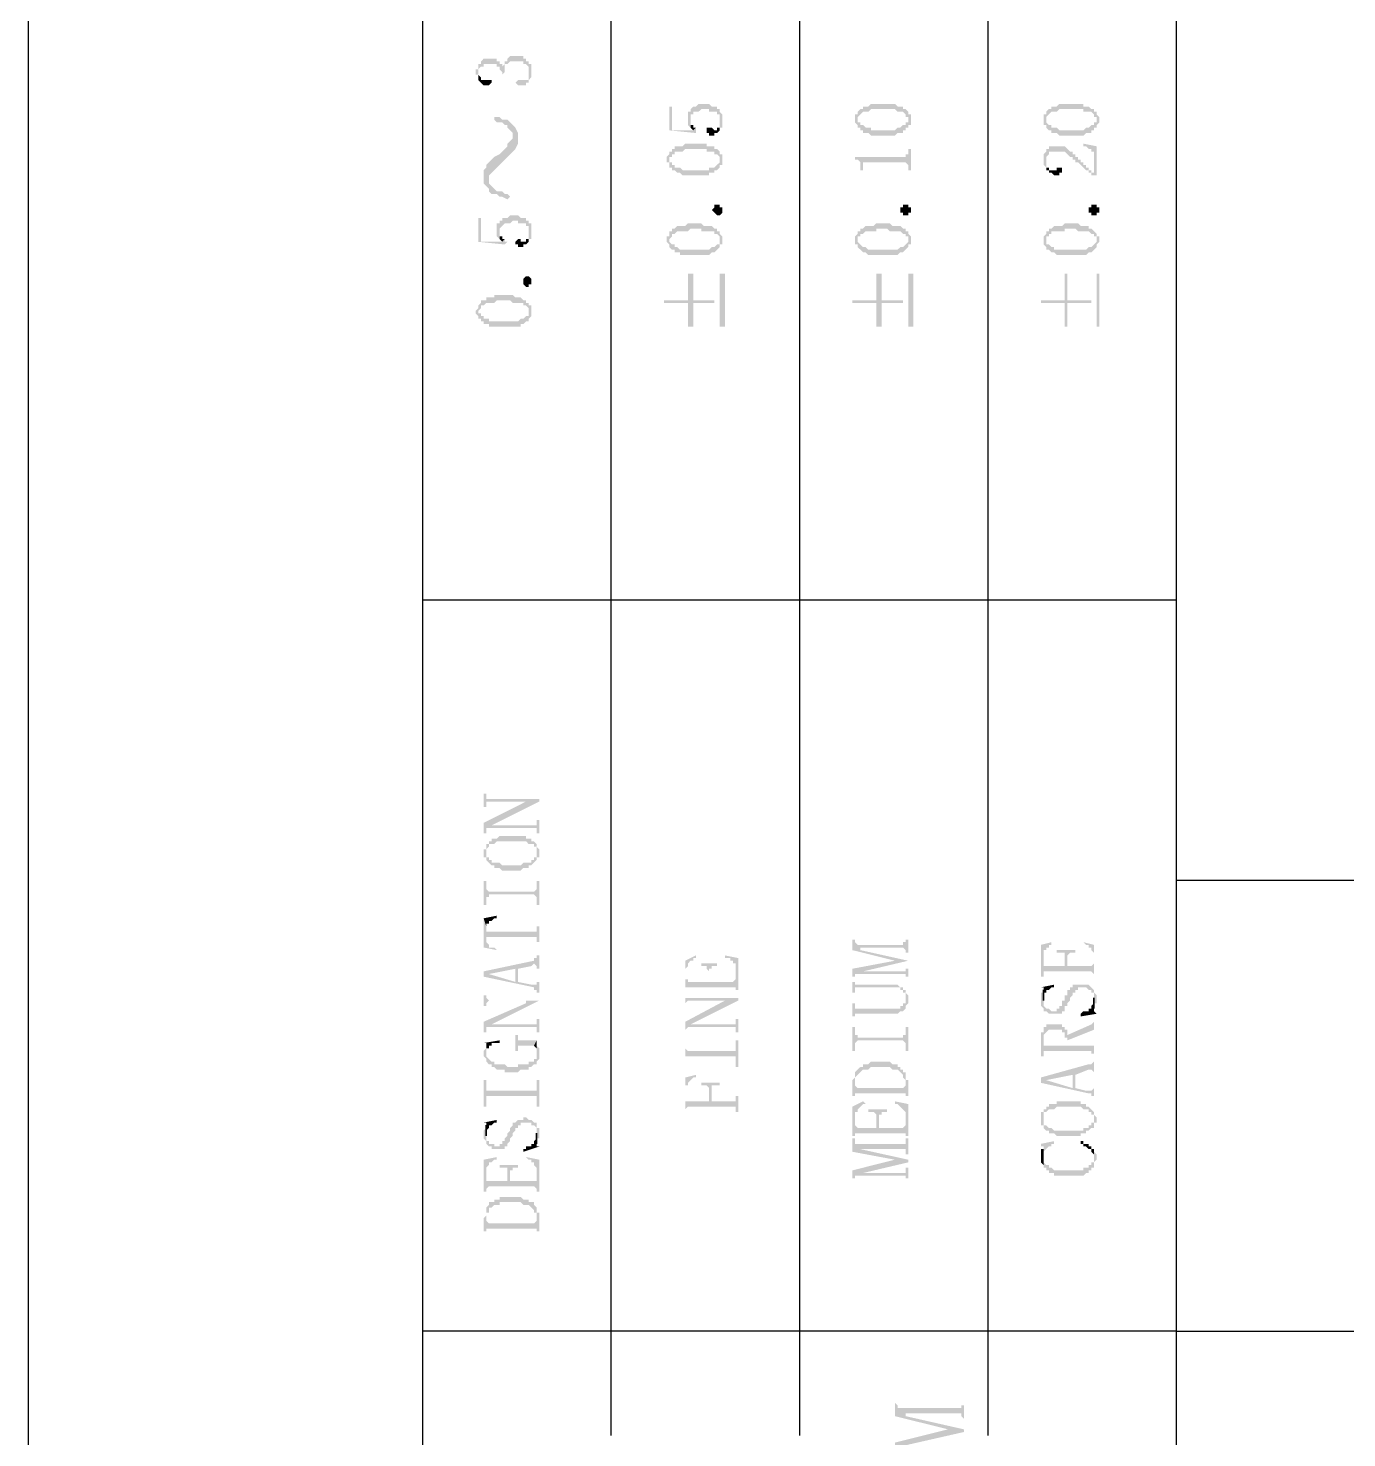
# Model space of a CAD drawing. Header units: inches. Extents: x 3613 to 8393, y -2205 to -794.
# Drawn here: x 5755.97 to 5778.4, y -1839.43 to -1815.45 of the extents above; entities that cross this region are included whole.
import ezdxf

# ---------------------------------------------------------------- set-up
doc = ezdxf.new("R2010")
doc.units = ezdxf.units.IN
doc.header["$MEASUREMENT"] = 0

msp = doc.modelspace()

# ---------------------------------------------------------------- hatches: boundary and pattern name
at = {"transparency": 33554559}
for points in [[(5763.582, -1816.195), (5763.582, -1816.24), (5763.627, -1816.24), (5763.627, -1816.285), (5763.627, -1816.195), (5763.627, -1816.15), (5763.673, -1816.105), (5763.718, -1816.105), (5763.718, -1816.06), (5763.943, -1816.06), (5763.943, -1816.105), (5763.989, -1816.105), (5763.989, -1816.15), (5763.989, -1816.15), (5764.034, -1816.195), (5764.034, -1816.24), (5764.034, -1816.24), (5764.079, -1816.195), (5764.079, -1816.15), (5764.079, -1816.105), (5764.079, -1816.06), (5764.124, -1816.06), (5764.169, -1816.015), (5764.395, -1816.015), (5764.395, -1816.06), (5764.44, -1816.06), (5764.485, -1816.105), (5764.485, -1816.195), (5764.485, -1816.015), (5764.44, -1816.015), (5764.44, -1815.969), (5764.395, -1815.969), (5764.395, -1815.924), (5764.169, -1815.924), (5764.124, -1815.969), (5764.124, -1816.015), (5764.079, -1816.015), (5764.079, -1816.06), (5764.079, -1816.06), (5764.034, -1816.105), (5764.034, -1816.06), (5763.989, -1816.06), (5763.989, -1816.015), (5763.943, -1816.015), (5763.943, -1815.969), (5763.718, -1815.969), (5763.673, -1816.015), (5763.673, -1816.06), (5763.627, -1816.06), (5763.627, -1816.105), (5763.627, -1816.15), (5763.582, -1816.15)], [(5763.627, -1816.285), (5763.627, -1816.331), (5763.627, -1816.331), (5763.673, -1816.376), (5763.673, -1816.376), (5763.718, -1816.421), (5763.808, -1816.421), (5763.853, -1816.376), (5763.853, -1816.331), (5763.673, -1816.331), (5763.673, -1816.285), (5763.673, -1816.285), (5763.627, -1816.24), (5763.627, -1816.195)], [(5764.259, -1816.376), (5764.259, -1816.376), (5764.304, -1816.421), (5764.44, -1816.421), (5764.44, -1816.376), (5764.485, -1816.376), (5764.485, -1816.331), (5764.53, -1816.285), (5764.53, -1816.24), (5764.53, -1816.195), (5764.53, -1816.105), (5764.53, -1816.06), (5764.485, -1816.06), (5764.485, -1816.24), (5764.485, -1816.285), (5764.485, -1816.331), (5764.304, -1816.331)], [(5767.193, -1816.962), (5767.193, -1817.053), (5767.193, -1817.098), (5767.193, -1817.098), (5767.238, -1817.143), (5767.238, -1817.008), (5767.238, -1816.917), (5767.283, -1816.917), (5767.283, -1816.872), (5767.373, -1816.872), (5767.419, -1816.827), (5767.554, -1816.827), (5767.554, -1816.872), (5767.689, -1816.872), (5767.689, -1816.917), (5767.735, -1816.917), (5767.735, -1816.962), (5767.735, -1817.008), (5767.735, -1817.143), (5767.78, -1817.143), (5767.78, -1817.098), (5767.78, -1817.008), (5767.78, -1816.962), (5767.78, -1816.917), (5767.735, -1816.872), (5767.735, -1816.827), (5767.689, -1816.827), (5767.689, -1816.782), (5767.599, -1816.782), (5767.554, -1816.737), (5767.373, -1816.737), (5767.328, -1816.782), (5767.283, -1816.782), (5767.238, -1816.827), (5767.238, -1816.872), (5767.193, -1816.872), (5767.193, -1816.917)], [(5770.036, -1817.008), (5770.036, -1817.053), (5770.036, -1817.053), (5770.081, -1817.098), (5770.081, -1817.143), (5770.081, -1817.008), (5770.081, -1816.962), (5770.081, -1816.962), (5770.127, -1816.917), (5770.127, -1816.917), (5770.172, -1816.872), (5770.262, -1816.872), (5770.307, -1816.827), (5770.713, -1816.827), (5770.758, -1816.872), (5770.849, -1816.872), (5770.894, -1816.917), (5770.894, -1816.962), (5770.939, -1816.962), (5770.939, -1817.008), (5770.939, -1816.872), (5770.939, -1816.872), (5770.894, -1816.827), (5770.849, -1816.827), (5770.849, -1816.782), (5770.758, -1816.782), (5770.713, -1816.737), (5770.307, -1816.737), (5770.262, -1816.782), (5770.172, -1816.782), (5770.172, -1816.827), (5770.127, -1816.827), (5770.081, -1816.872), (5770.081, -1816.917), (5770.036, -1816.917), (5770.036, -1816.962), (5770.036, -1816.962)], [(5773.241, -1817.008), (5773.241, -1817.053), (5773.241, -1817.098), (5773.286, -1817.098), (5773.286, -1817.143), (5773.286, -1817.008), (5773.286, -1816.962), (5773.286, -1816.962), (5773.331, -1816.917), (5773.331, -1816.917), (5773.376, -1816.872), (5773.466, -1816.872), (5773.511, -1816.827), (5773.918, -1816.827), (5773.918, -1816.872), (5774.053, -1816.872), (5774.098, -1816.917), (5774.098, -1816.962), (5774.143, -1816.962), (5774.143, -1817.008), (5774.143, -1816.872), (5774.098, -1816.872), (5774.098, -1816.827), (5774.053, -1816.827), (5774.008, -1816.782), (5773.918, -1816.782), (5773.918, -1816.737), (5773.511, -1816.737), (5773.466, -1816.782), (5773.376, -1816.782), (5773.376, -1816.827), (5773.331, -1816.827), (5773.286, -1816.872), (5773.286, -1816.917), (5773.241, -1816.917), (5773.241, -1816.962), (5773.241, -1816.962)], [(5763.898, -1817.008), (5763.898, -1817.008), (5763.943, -1817.053), (5764.034, -1817.053), (5764.079, -1817.098), (5764.124, -1817.098), (5764.124, -1817.143), (5764.169, -1817.188), (5764.214, -1817.233), (5764.214, -1817.549), (5764.214, -1817.549), (5764.259, -1817.504), (5764.304, -1817.414), (5764.304, -1817.233), (5764.259, -1817.143), (5764.214, -1817.098), (5764.214, -1817.098), (5764.169, -1817.053), (5764.124, -1817.008), (5764.034, -1817.008), (5763.989, -1816.962), (5763.898, -1816.962)], [(5766.877, -1816.782), (5766.877, -1817.188), (5767.328, -1817.233), (5767.328, -1817.188), (5767.328, -1817.143), (5767.283, -1817.188), (5766.922, -1817.188), (5766.922, -1816.782)], [(5770.081, -1817.143), (5770.127, -1817.143), (5770.127, -1817.188), (5770.172, -1817.188), (5770.172, -1817.233), (5770.262, -1817.233), (5770.307, -1817.278), (5770.713, -1817.278), (5770.758, -1817.233), (5770.849, -1817.233), (5770.849, -1817.188), (5770.894, -1817.188), (5770.894, -1817.143), (5770.939, -1817.143), (5770.939, -1817.098), (5770.984, -1817.098), (5770.984, -1817.053), (5770.984, -1817.008), (5770.984, -1816.962), (5770.984, -1816.917), (5770.939, -1816.917), (5770.939, -1816.872), (5770.939, -1817.008), (5770.939, -1817.053), (5770.894, -1817.053), (5770.894, -1817.098), (5770.849, -1817.098), (5770.804, -1817.143), (5770.758, -1817.143), (5770.713, -1817.188), (5770.307, -1817.188), (5770.307, -1817.143), (5770.217, -1817.143), (5770.172, -1817.098), (5770.127, -1817.098), (5770.127, -1817.053), (5770.081, -1817.053), (5770.081, -1817.008), (5770.081, -1817.008)], [(5773.286, -1817.143), (5773.286, -1817.143), (5773.331, -1817.188), (5773.376, -1817.188), (5773.376, -1817.233), (5773.466, -1817.233), (5773.511, -1817.278), (5773.918, -1817.278), (5773.963, -1817.233), (5774.053, -1817.233), (5774.053, -1817.188), (5774.098, -1817.188), (5774.098, -1817.143), (5774.143, -1817.143), (5774.143, -1817.098), (5774.143, -1817.098), (5774.188, -1817.053), (5774.188, -1817.008), (5774.188, -1816.962), (5774.188, -1816.962), (5774.143, -1816.917), (5774.143, -1816.872), (5774.143, -1817.008), (5774.143, -1817.053), (5774.098, -1817.053), (5774.098, -1817.098), (5774.053, -1817.098), (5774.008, -1817.143), (5773.963, -1817.143), (5773.918, -1817.188), (5773.511, -1817.188), (5773.466, -1817.143), (5773.376, -1817.143), (5773.376, -1817.098), (5773.331, -1817.098), (5773.286, -1817.053), (5773.286, -1817.008), (5773.286, -1817.008)], [(5767.238, -1817.143), (5767.238, -1817.143), (5767.283, -1817.188), (5767.283, -1817.188), (5767.328, -1817.143), (5767.283, -1817.143), (5767.283, -1817.098), (5767.238, -1817.098), (5767.238, -1817.053), (5767.238, -1817.008)], [(5767.509, -1817.188), (5767.509, -1817.233), (5767.554, -1817.233), (5767.554, -1817.278), (5767.644, -1817.278), (5767.644, -1817.233), (5767.689, -1817.233), (5767.735, -1817.188), (5767.735, -1817.008), (5767.735, -1817.098), (5767.735, -1817.143), (5767.689, -1817.143), (5767.689, -1817.188), (5767.644, -1817.188), (5767.599, -1817.143), (5767.509, -1817.143)], [(5763.718, -1818), (5763.718, -1818.091), (5763.763, -1818.136), (5763.808, -1818.181), (5763.808, -1817.955), (5763.853, -1817.91), (5763.898, -1817.865), (5763.943, -1817.82), (5763.989, -1817.775), (5764.034, -1817.73), (5764.079, -1817.685), (5764.124, -1817.639), (5764.124, -1817.639), (5764.169, -1817.594), (5764.214, -1817.549), (5764.214, -1817.278), (5764.214, -1817.323), (5764.169, -1817.369), (5764.124, -1817.414), (5764.124, -1817.459), (5764.079, -1817.504), (5764.034, -1817.549), (5763.989, -1817.594), (5763.898, -1817.639), (5763.898, -1817.639), (5763.853, -1817.685), (5763.808, -1817.73), (5763.763, -1817.775), (5763.763, -1817.82), (5763.718, -1817.865), (5763.718, -1817.91)], [(5766.832, -1817.685), (5766.832, -1817.73), (5766.877, -1817.73), (5766.877, -1817.775), (5766.877, -1817.82), (5766.877, -1817.685), (5766.877, -1817.639), (5766.922, -1817.639), (5766.922, -1817.594), (5766.967, -1817.594), (5766.967, -1817.549), (5767.103, -1817.549), (5767.148, -1817.504), (5767.509, -1817.504), (5767.509, -1817.549), (5767.644, -1817.549), (5767.644, -1817.594), (5767.689, -1817.594), (5767.735, -1817.639), (5767.735, -1817.685), (5767.735, -1817.549), (5767.735, -1817.549), (5767.689, -1817.504), (5767.644, -1817.504), (5767.644, -1817.459), (5767.509, -1817.459), (5767.509, -1817.414), (5767.148, -1817.414), (5767.103, -1817.459), (5766.967, -1817.459), (5766.967, -1817.504), (5766.922, -1817.504), (5766.922, -1817.549), (5766.877, -1817.549), (5766.877, -1817.594), (5766.877, -1817.594), (5766.832, -1817.639)], [(5773.241, -1817.685), (5773.241, -1817.73), (5773.241, -1817.775), (5773.241, -1817.775), (5773.286, -1817.82), (5773.286, -1817.685), (5773.286, -1817.639), (5773.286, -1817.639), (5773.331, -1817.594), (5773.331, -1817.549), (5773.602, -1817.549), (5773.647, -1817.594), (5773.647, -1817.594), (5773.692, -1817.639), (5773.737, -1817.639), (5773.737, -1817.685), (5773.782, -1817.685), (5773.782, -1817.73), (5773.827, -1817.73), (5773.873, -1817.775), (5773.873, -1817.775), (5773.918, -1817.82), (5773.918, -1817.82), (5773.963, -1817.865), (5774.008, -1817.865), (5774.008, -1817.91), (5774.053, -1817.91), (5774.053, -1817.955), (5774.098, -1817.955), (5774.098, -1817.91), (5774.053, -1817.91), (5774.053, -1817.865), (5774.008, -1817.865), (5774.008, -1817.82), (5773.963, -1817.82), (5773.963, -1817.775), (5773.918, -1817.775), (5773.918, -1817.73), (5773.873, -1817.73), (5773.873, -1817.685), (5773.827, -1817.685), (5773.827, -1817.639), (5773.782, -1817.639), (5773.782, -1817.594), (5773.737, -1817.594), (5773.737, -1817.549), (5773.692, -1817.549), (5773.647, -1817.504), (5773.647, -1817.504), (5773.602, -1817.459), (5773.331, -1817.459), (5773.331, -1817.504), (5773.286, -1817.504), (5773.286, -1817.549), (5773.286, -1817.549), (5773.241, -1817.594), (5773.241, -1817.639), (5773.241, -1817.639)], [(5773.918, -1817.414), (5773.918, -1817.459), (5773.963, -1817.459), (5774.008, -1817.504), (5774.053, -1817.504), (5774.053, -1817.549), (5774.098, -1817.549), (5774.098, -1817.955), (5774.143, -1817.955), (5774.143, -1817.459)], [(5766.877, -1817.82), (5766.922, -1817.82), (5766.922, -1817.865), (5766.967, -1817.865), (5767.012, -1817.91), (5767.058, -1817.91), (5767.103, -1817.955), (5767.554, -1817.955), (5767.554, -1817.91), (5767.644, -1817.91), (5767.644, -1817.865), (5767.689, -1817.865), (5767.735, -1817.82), (5767.735, -1817.775), (5767.78, -1817.775), (5767.78, -1817.73), (5767.78, -1817.685), (5767.78, -1817.639), (5767.78, -1817.594), (5767.735, -1817.594), (5767.735, -1817.549), (5767.735, -1817.685), (5767.735, -1817.73), (5767.735, -1817.73), (5767.689, -1817.775), (5767.689, -1817.775), (5767.644, -1817.82), (5767.554, -1817.82), (5767.554, -1817.865), (5767.103, -1817.865), (5767.058, -1817.82), (5766.967, -1817.82), (5766.967, -1817.775), (5766.922, -1817.775), (5766.922, -1817.73), (5766.877, -1817.73), (5766.877, -1817.685)], [(5770.036, -1817.639), (5770.036, -1817.685), (5770.081, -1817.685), (5770.127, -1817.73), (5770.127, -1817.775), (5770.127, -1817.865), (5770.172, -1817.865), (5770.172, -1817.775), (5770.172, -1817.73), (5770.894, -1817.73), (5770.939, -1817.775), (5770.939, -1817.865), (5770.984, -1817.865), (5770.984, -1817.504), (5770.939, -1817.504), (5770.939, -1817.549), (5770.939, -1817.594), (5770.894, -1817.594), (5770.894, -1817.639), (5770.849, -1817.639)], [(5773.286, -1817.82), (5773.286, -1817.865), (5773.331, -1817.865), (5773.331, -1817.91), (5773.376, -1817.91), (5773.421, -1817.955), (5773.511, -1817.955), (5773.511, -1817.91), (5773.557, -1817.91), (5773.557, -1817.865), (5773.557, -1817.82), (5773.466, -1817.82), (5773.466, -1817.865), (5773.331, -1817.865), (5773.331, -1817.82), (5773.286, -1817.82), (5773.286, -1817.775), (5773.286, -1817.73), (5773.286, -1817.73)], [(5763.808, -1818.181), (5763.808, -1818.226), (5763.853, -1818.271), (5763.943, -1818.271), (5763.989, -1818.316), (5764.034, -1818.316), (5764.124, -1818.361), (5764.169, -1818.316), (5764.124, -1818.271), (5764.079, -1818.271), (5764.034, -1818.226), (5763.943, -1818.226), (5763.898, -1818.181), (5763.898, -1818.181), (5763.853, -1818.136), (5763.808, -1818.091), (5763.808, -1818.046)], [(5763.943, -1818.858), (5763.943, -1818.948), (5763.943, -1818.993), (5763.943, -1818.993), (5763.989, -1819.038), (5763.989, -1818.903), (5763.989, -1818.858), (5763.989, -1818.858), (5764.034, -1818.813), (5764.034, -1818.813), (5764.079, -1818.768), (5764.169, -1818.768), (5764.214, -1818.723), (5764.304, -1818.723), (5764.304, -1818.768), (5764.44, -1818.768), (5764.44, -1818.813), (5764.485, -1818.813), (5764.485, -1818.858), (5764.485, -1818.903), (5764.485, -1819.038), (5764.53, -1819.038), (5764.53, -1818.993), (5764.53, -1818.903), (5764.53, -1818.858), (5764.53, -1818.768), (5764.485, -1818.768), (5764.485, -1818.723), (5764.44, -1818.723), (5764.44, -1818.677), (5764.35, -1818.677), (5764.304, -1818.632), (5764.169, -1818.632), (5764.124, -1818.677), (5764.034, -1818.677), (5764.034, -1818.723), (5763.989, -1818.723), (5763.989, -1818.768), (5763.943, -1818.768), (5763.943, -1818.813)], [(5767.78, -1818.542), (5767.78, -1818.587), (5767.78, -1818.587), (5767.735, -1818.632), (5767.689, -1818.632), (5767.644, -1818.587), (5767.644, -1818.587), (5767.599, -1818.542), (5767.599, -1818.542), (5767.644, -1818.497), (5767.644, -1818.452), (5767.735, -1818.452), (5767.735, -1818.497), (5767.78, -1818.497), (5767.78, -1818.542)], [(5770.984, -1818.542), (5770.984, -1818.587), (5770.939, -1818.587), (5770.939, -1818.632), (5770.849, -1818.632), (5770.849, -1818.587), (5770.804, -1818.587), (5770.804, -1818.542), (5770.804, -1818.497), (5770.849, -1818.497), (5770.849, -1818.452), (5770.939, -1818.452), (5770.939, -1818.497), (5770.984, -1818.497), (5770.984, -1818.542)], [(5774.188, -1818.542), (5774.188, -1818.587), (5774.143, -1818.587), (5774.143, -1818.632), (5774.053, -1818.632), (5774.053, -1818.587), (5774.008, -1818.587), (5774.008, -1818.542), (5774.008, -1818.497), (5774.053, -1818.497), (5774.053, -1818.452), (5774.143, -1818.452), (5774.143, -1818.497), (5774.188, -1818.497), (5774.188, -1818.542)], [(5763.627, -1818.677), (5763.627, -1819.084), (5764.079, -1819.129), (5764.124, -1819.084), (5764.079, -1819.084), (5764.079, -1819.038), (5764.034, -1819.084), (5763.673, -1819.084), (5763.673, -1818.677)], [(5766.832, -1819.038), (5766.832, -1819.084), (5766.832, -1819.084), (5766.877, -1819.129), (5766.877, -1819.174), (5766.877, -1819.038), (5766.877, -1819.038), (5766.922, -1818.993), (5766.922, -1818.948), (5766.967, -1818.948), (5767.012, -1818.903), (5767.193, -1818.903), (5767.238, -1818.858), (5767.419, -1818.858), (5767.419, -1818.903), (5767.644, -1818.903), (5767.644, -1818.948), (5767.689, -1818.948), (5767.735, -1818.993), (5767.735, -1819.038), (5767.735, -1818.903), (5767.689, -1818.903), (5767.689, -1818.858), (5767.644, -1818.858), (5767.599, -1818.813), (5767.464, -1818.813), (5767.419, -1818.768), (5767.193, -1818.768), (5767.148, -1818.813), (5767.012, -1818.813), (5766.967, -1818.858), (5766.922, -1818.858), (5766.922, -1818.903), (5766.877, -1818.903), (5766.877, -1818.948), (5766.877, -1818.993), (5766.832, -1818.993)], [(5770.036, -1819.038), (5770.036, -1819.084), (5770.036, -1819.129), (5770.081, -1819.129), (5770.081, -1819.174), (5770.081, -1819.038), (5770.081, -1818.993), (5770.127, -1818.993), (5770.127, -1818.948), (5770.172, -1818.948), (5770.217, -1818.903), (5770.397, -1818.903), (5770.397, -1818.858), (5770.578, -1818.858), (5770.623, -1818.903), (5770.804, -1818.903), (5770.849, -1818.948), (5770.894, -1818.948), (5770.894, -1818.993), (5770.939, -1818.993), (5770.939, -1819.038), (5770.939, -1818.903), (5770.894, -1818.903), (5770.894, -1818.858), (5770.849, -1818.858), (5770.804, -1818.813), (5770.668, -1818.813), (5770.623, -1818.768), (5770.397, -1818.768), (5770.352, -1818.813), (5770.217, -1818.813), (5770.172, -1818.858), (5770.127, -1818.858), (5770.127, -1818.903), (5770.081, -1818.903), (5770.081, -1818.948), (5770.081, -1818.948), (5770.036, -1818.993)], [(5773.241, -1819.038), (5773.241, -1819.084), (5773.241, -1819.129), (5773.241, -1819.129), (5773.286, -1819.174), (5773.286, -1819.038), (5773.286, -1818.993), (5773.331, -1818.993), (5773.331, -1818.948), (5773.376, -1818.948), (5773.376, -1818.903), (5773.602, -1818.903), (5773.602, -1818.858), (5773.782, -1818.858), (5773.827, -1818.903), (5774.008, -1818.903), (5774.053, -1818.948), (5774.098, -1818.948), (5774.098, -1818.993), (5774.143, -1818.993), (5774.143, -1819.038), (5774.143, -1818.948), (5774.098, -1818.903), (5774.098, -1818.903), (5774.053, -1818.858), (5774.008, -1818.858), (5774.008, -1818.813), (5773.873, -1818.813), (5773.827, -1818.768), (5773.602, -1818.768), (5773.557, -1818.813), (5773.421, -1818.813), (5773.376, -1818.858), (5773.331, -1818.858), (5773.331, -1818.903), (5773.286, -1818.903), (5773.286, -1818.948), (5773.286, -1818.948), (5773.241, -1818.993)], [(5763.989, -1819.038), (5763.989, -1819.038), (5764.034, -1819.084), (5764.034, -1819.084), (5764.079, -1819.038), (5764.034, -1819.038), (5764.034, -1818.993), (5763.989, -1818.993), (5763.989, -1818.948), (5763.989, -1818.903)], [(5764.259, -1819.084), (5764.259, -1819.129), (5764.304, -1819.129), (5764.304, -1819.174), (5764.395, -1819.174), (5764.395, -1819.129), (5764.44, -1819.129), (5764.485, -1819.084), (5764.485, -1818.903), (5764.485, -1818.993), (5764.485, -1819.038), (5764.44, -1819.038), (5764.44, -1819.084), (5764.35, -1819.084), (5764.35, -1819.038), (5764.304, -1819.038)], [(5766.877, -1819.174), (5766.922, -1819.219), (5766.967, -1819.219), (5766.967, -1819.264), (5767.058, -1819.264), (5767.058, -1819.309), (5767.554, -1819.309), (5767.599, -1819.264), (5767.644, -1819.264), (5767.689, -1819.219), (5767.689, -1819.219), (5767.735, -1819.174), (5767.735, -1819.129), (5767.78, -1819.129), (5767.78, -1819.084), (5767.78, -1819.038), (5767.78, -1818.993), (5767.78, -1818.993), (5767.735, -1818.948), (5767.735, -1819.084), (5767.735, -1819.129), (5767.689, -1819.129), (5767.644, -1819.174), (5767.599, -1819.174), (5767.554, -1819.219), (5767.058, -1819.219), (5767.012, -1819.174), (5766.967, -1819.174), (5766.967, -1819.129), (5766.922, -1819.129), (5766.877, -1819.084), (5766.877, -1819.038)], [(5770.081, -1819.174), (5770.127, -1819.219), (5770.127, -1819.219), (5770.172, -1819.264), (5770.217, -1819.264), (5770.262, -1819.309), (5770.758, -1819.309), (5770.804, -1819.264), (5770.849, -1819.264), (5770.894, -1819.219), (5770.894, -1819.219), (5770.939, -1819.174), (5770.939, -1819.129), (5770.984, -1819.129), (5770.984, -1819.084), (5770.984, -1819.038), (5770.984, -1818.993), (5770.984, -1818.993), (5770.939, -1818.948), (5770.939, -1819.084), (5770.939, -1819.084), (5770.894, -1819.129), (5770.894, -1819.129), (5770.849, -1819.174), (5770.804, -1819.174), (5770.758, -1819.219), (5770.262, -1819.219), (5770.217, -1819.174), (5770.172, -1819.174), (5770.127, -1819.129), (5770.127, -1819.129), (5770.081, -1819.084), (5770.081, -1819.038)], [(5773.286, -1819.174), (5773.286, -1819.219), (5773.331, -1819.219), (5773.376, -1819.264), (5773.421, -1819.264), (5773.466, -1819.309), (5773.963, -1819.309), (5774.008, -1819.264), (5774.053, -1819.264), (5774.098, -1819.219), (5774.098, -1819.219), (5774.143, -1819.174), (5774.143, -1819.129), (5774.143, -1819.129), (5774.188, -1819.084), (5774.188, -1819.038), (5774.188, -1818.993), (5774.143, -1818.993), (5774.143, -1818.948), (5774.143, -1819.084), (5774.143, -1819.084), (5774.098, -1819.129), (5774.098, -1819.129), (5774.053, -1819.174), (5774.008, -1819.174), (5773.963, -1819.219), (5773.421, -1819.219), (5773.421, -1819.174), (5773.376, -1819.174), (5773.331, -1819.129), (5773.286, -1819.129), (5773.286, -1819.084), (5773.286, -1819.038)], [(5764.53, -1819.761), (5764.53, -1819.806), (5764.485, -1819.806), (5764.485, -1819.851), (5764.44, -1819.851), (5764.395, -1819.806), (5764.395, -1819.761), (5764.395, -1819.715), (5764.395, -1819.715), (5764.44, -1819.67), (5764.485, -1819.67), (5764.53, -1819.715), (5764.53, -1819.761)], [(5766.787, -1820.077), (5766.787, -1820.122), (5767.193, -1820.122), (5767.193, -1820.528), (5767.283, -1820.528), (5767.283, -1820.122), (5767.644, -1820.122), (5767.644, -1820.077), (5767.283, -1820.077), (5767.283, -1819.625), (5767.193, -1819.625), (5767.193, -1820.077)], [(5767.825, -1820.528), (5767.825, -1819.625), (5767.735, -1819.625), (5767.735, -1820.528)], [(5769.991, -1820.077), (5769.991, -1820.122), (5770.397, -1820.122), (5770.397, -1820.528), (5770.488, -1820.528), (5770.488, -1820.122), (5770.849, -1820.122), (5770.849, -1820.077), (5770.488, -1820.077), (5770.488, -1819.625), (5770.397, -1819.625), (5770.397, -1820.077)], [(5771.029, -1820.528), (5771.029, -1819.625), (5770.939, -1819.625), (5770.939, -1820.528)], [(5773.196, -1820.077), (5773.196, -1820.122), (5773.602, -1820.122), (5773.602, -1820.528), (5773.647, -1820.528), (5773.647, -1820.122), (5774.053, -1820.122), (5774.053, -1820.077), (5773.647, -1820.077), (5773.647, -1819.625), (5773.602, -1819.625), (5773.602, -1820.077)], [(5774.188, -1820.528), (5774.188, -1819.625), (5774.143, -1819.625), (5774.143, -1820.528)], [(5763.582, -1820.257), (5763.582, -1820.302), (5763.627, -1820.347), (5763.627, -1820.392), (5763.627, -1820.257), (5763.627, -1820.257), (5763.673, -1820.212), (5763.673, -1820.167), (5763.718, -1820.167), (5763.763, -1820.122), (5763.898, -1820.122), (5763.943, -1820.077), (5764.169, -1820.077), (5764.214, -1820.122), (5764.395, -1820.122), (5764.395, -1820.167), (5764.44, -1820.167), (5764.485, -1820.212), (5764.485, -1820.257), (5764.485, -1820.122), (5764.44, -1820.122), (5764.44, -1820.077), (5764.395, -1820.077), (5764.35, -1820.031), (5764.259, -1820.031), (5764.214, -1819.986), (5763.898, -1819.986), (5763.898, -1820.031), (5763.763, -1820.031), (5763.763, -1820.077), (5763.673, -1820.077), (5763.673, -1820.122), (5763.673, -1820.122), (5763.627, -1820.167), (5763.627, -1820.212), (5763.627, -1820.212)], [(5763.627, -1820.392), (5763.673, -1820.392), (5763.673, -1820.438), (5763.718, -1820.438), (5763.718, -1820.483), (5763.808, -1820.483), (5763.808, -1820.528), (5764.35, -1820.528), (5764.35, -1820.483), (5764.395, -1820.483), (5764.44, -1820.438), (5764.485, -1820.438), (5764.485, -1820.392), (5764.485, -1820.392), (5764.53, -1820.347), (5764.53, -1820.302), (5764.53, -1820.257), (5764.53, -1820.212), (5764.53, -1820.167), (5764.485, -1820.167), (5764.485, -1820.302), (5764.485, -1820.347), (5764.44, -1820.347), (5764.395, -1820.392), (5764.35, -1820.392), (5764.304, -1820.438), (5763.808, -1820.438), (5763.808, -1820.392), (5763.718, -1820.392), (5763.718, -1820.347), (5763.673, -1820.347), (5763.673, -1820.302), (5763.627, -1820.302), (5763.627, -1820.257)], [(5763.718, -1828.471), (5763.718, -1828.697), (5763.763, -1828.697), (5763.763, -1828.606), (5764.666, -1828.606), (5764.666, -1828.561), (5763.763, -1828.561), (5763.763, -1828.471)], [(5763.718, -1828.968), (5763.718, -1829.148), (5763.763, -1829.148), (5763.763, -1829.058), (5763.808, -1829.058), (5763.853, -1829.013), (5764.666, -1828.606), (5764.44, -1828.606)], [(5763.808, -1829.058), (5764.62, -1829.058), (5764.62, -1829.148), (5764.666, -1829.148), (5764.666, -1828.922), (5764.62, -1828.922), (5764.62, -1828.968), (5764.62, -1829.013), (5763.853, -1829.013)], [(5763.763, -1829.374), (5763.763, -1829.464), (5763.763, -1829.419), (5763.763, -1829.419), (5763.808, -1829.374), (5763.808, -1829.329), (5763.898, -1829.329), (5763.943, -1829.283), (5764.44, -1829.283), (5764.485, -1829.329), (5764.575, -1829.329), (5764.575, -1829.374), (5764.62, -1829.374), (5764.62, -1829.419), (5764.62, -1829.464), (5764.62, -1829.329), (5764.62, -1829.329), (5764.575, -1829.283), (5764.53, -1829.283), (5764.53, -1829.238), (5764.44, -1829.238), (5764.44, -1829.193), (5763.989, -1829.193), (5763.943, -1829.238), (5763.853, -1829.238), (5763.853, -1829.283), (5763.808, -1829.283), (5763.808, -1829.329), (5763.763, -1829.329)], [(5763.718, -1829.464), (5763.718, -1829.509), (5763.718, -1829.554), (5763.763, -1829.554), (5763.763, -1829.599), (5763.763, -1829.599), (5763.808, -1829.645), (5763.808, -1829.645), (5763.853, -1829.69), (5763.898, -1829.69), (5763.898, -1829.735), (5763.989, -1829.735), (5764.034, -1829.78), (5764.35, -1829.78), (5764.395, -1829.735), (5764.485, -1829.735), (5764.485, -1829.69), (5764.53, -1829.69), (5764.575, -1829.645), (5764.575, -1829.645), (5764.62, -1829.599), (5764.62, -1829.554), (5764.666, -1829.554), (5764.666, -1829.509), (5764.666, -1829.464), (5764.666, -1829.419), (5764.666, -1829.419), (5764.62, -1829.374), (5764.62, -1829.464), (5764.62, -1829.509), (5764.62, -1829.554), (5764.575, -1829.554), (5764.575, -1829.599), (5764.53, -1829.599), (5764.53, -1829.645), (5764.395, -1829.645), (5764.35, -1829.69), (5764.034, -1829.69), (5763.989, -1829.645), (5763.853, -1829.645), (5763.853, -1829.599), (5763.808, -1829.599), (5763.808, -1829.554), (5763.763, -1829.554), (5763.763, -1829.509), (5763.763, -1829.374), (5763.763, -1829.419), (5763.718, -1829.419)], [(5763.718, -1829.96), (5763.718, -1830.367), (5763.763, -1830.367), (5763.763, -1830.231), (5763.808, -1830.231), (5763.808, -1830.186), (5764.575, -1830.186), (5764.62, -1830.231), (5764.62, -1830.367), (5764.666, -1830.367), (5764.666, -1829.96), (5764.62, -1829.96), (5764.62, -1830.096), (5764.62, -1830.096), (5764.575, -1830.141), (5763.808, -1830.141), (5763.763, -1830.096), (5763.763, -1829.96)], [(5763.718, -1830.592), (5763.763, -1830.728), (5763.763, -1830.683), (5763.808, -1830.683), (5763.808, -1830.637), (5763.853, -1830.637), (5763.898, -1830.592), (5763.943, -1830.592), (5763.943, -1830.547)], [(5763.718, -1830.592), (5763.718, -1831.089), (5763.943, -1831.134), (5763.943, -1831.134), (5763.898, -1831.089), (5763.808, -1831.089), (5763.808, -1831.044), (5763.808, -1831.044), (5763.763, -1830.998), (5763.763, -1830.728)], [(5763.763, -1830.728), (5763.763, -1830.953), (5763.763, -1830.908), (5764.62, -1830.908), (5764.62, -1830.998), (5764.666, -1830.998), (5764.666, -1830.728), (5764.62, -1830.728), (5764.62, -1830.773), (5764.62, -1830.818), (5763.763, -1830.818), (5763.763, -1830.773)], [(5769.991, -1830.953), (5769.991, -1831.134), (5770.713, -1831.314), (5770.939, -1831.314), (5770.127, -1831.134), (5770.127, -1831.089), (5770.081, -1831.044), (5770.081, -1831.044), (5770.036, -1830.998), (5770.036, -1830.953), (5770.036, -1830.953)], [(5770.081, -1831.044), (5770.127, -1831.089), (5770.849, -1831.089), (5770.894, -1831.134), (5770.894, -1831.179), (5770.939, -1831.179), (5770.939, -1830.953), (5770.894, -1830.953), (5770.894, -1830.998), (5770.849, -1830.998), (5770.849, -1831.044)], [(5773.196, -1831.044), (5773.196, -1831.585), (5773.241, -1831.585), (5773.241, -1831.224), (5773.241, -1831.179), (5773.241, -1831.134), (5773.286, -1831.134), (5773.286, -1831.089), (5773.331, -1831.089), (5773.331, -1831.044), (5773.376, -1831.044), (5773.376, -1830.998)], [(5773.918, -1830.998), (5773.918, -1830.998), (5773.963, -1831.044), (5774.008, -1831.044), (5774.008, -1831.089), (5774.053, -1831.089), (5774.053, -1831.134), (5774.053, -1831.134), (5774.098, -1831.179), (5774.098, -1831.224), (5774.098, -1831.585), (5774.098, -1831.044)], [(5763.718, -1831.495), (5763.718, -1831.585), (5763.808, -1831.54), (5764.259, -1831.45), (5764.259, -1831.675), (5764.304, -1831.45), (5764.53, -1831.405), (5764.53, -1831.405), (5764.575, -1831.36), (5764.62, -1831.405), (5764.62, -1831.45), (5764.666, -1831.45), (5764.666, -1831.224), (5764.62, -1831.224), (5764.62, -1831.269), (5764.575, -1831.269), (5764.575, -1831.314)], [(5767.148, -1831.314), (5767.148, -1831.811), (5767.148, -1831.45), (5767.148, -1831.45), (5767.193, -1831.405), (5767.193, -1831.36), (5767.193, -1831.36), (5767.238, -1831.314), (5767.283, -1831.314), (5767.283, -1831.269), (5767.328, -1831.269), (5767.328, -1831.224)], [(5767.419, -1831.36), (5767.419, -1831.405), (5767.509, -1831.405), (5767.509, -1831.45), (5767.509, -1831.45), (5767.554, -1831.495), (5767.554, -1831.675), (5767.554, -1831.495), (5767.554, -1831.45), (5767.599, -1831.45), (5767.599, -1831.405), (5767.689, -1831.405), (5767.689, -1831.36)], [(5767.825, -1831.269), (5767.915, -1831.269), (5767.915, -1831.314), (5767.96, -1831.314), (5767.96, -1831.36), (5768.005, -1831.36), (5768.005, -1831.405), (5768.005, -1831.811), (5768.05, -1831.811), (5768.05, -1831.269), (5767.825, -1831.224)], [(5769.991, -1831.45), (5769.991, -1831.585), (5770.036, -1831.585), (5770.036, -1831.54), (5770.081, -1831.54), (5770.172, -1831.495), (5770.939, -1831.314), (5770.713, -1831.314)], [(5773.241, -1831.54), (5773.241, -1831.495), (5774.053, -1831.495), (5774.098, -1831.54), (5774.098, -1831.36), (5774.098, -1831.36), (5774.053, -1831.405), (5773.647, -1831.405), (5773.647, -1831.269), (5773.602, -1831.405), (5773.241, -1831.405), (5773.241, -1831.224)], [(5773.466, -1831.134), (5773.466, -1831.179), (5773.602, -1831.179), (5773.602, -1831.224), (5773.602, -1831.405), (5773.647, -1831.269), (5773.647, -1831.224), (5773.647, -1831.224), (5773.692, -1831.179), (5773.782, -1831.179), (5773.782, -1831.134)], [(5763.718, -1831.585), (5764.575, -1831.766), (5764.575, -1831.811), (5764.62, -1831.811), (5764.62, -1831.856), (5764.666, -1831.856), (5764.666, -1831.675), (5764.62, -1831.675), (5764.62, -1831.721), (5764.53, -1831.721), (5764.304, -1831.675), (5764.304, -1831.45), (5764.259, -1831.675), (5763.808, -1831.54), (5763.808, -1831.54)], [(5767.148, -1831.811), (5767.148, -1831.766), (5768.005, -1831.766), (5768.005, -1831.63), (5768.005, -1831.63), (5767.96, -1831.675), (5767.554, -1831.675), (5767.554, -1831.495), (5767.554, -1831.675), (5767.193, -1831.675), (5767.193, -1831.63), (5767.148, -1831.63), (5767.148, -1831.45)], [(5770.081, -1831.54), (5770.894, -1831.54), (5770.894, -1831.585), (5770.939, -1831.585), (5770.939, -1831.45), (5770.894, -1831.45), (5770.894, -1831.495), (5770.172, -1831.495)], [(5769.991, -1831.675), (5769.991, -1831.856), (5770.036, -1831.856), (5770.036, -1831.811), (5770.036, -1831.766), (5770.804, -1831.766), (5770.804, -1831.811), (5770.849, -1831.811), (5770.849, -1831.856), (5770.894, -1831.856), (5770.894, -1831.946), (5770.894, -1831.811), (5770.849, -1831.811), (5770.849, -1831.766), (5770.804, -1831.766), (5770.758, -1831.721), (5770.036, -1831.721), (5770.036, -1831.675), (5770.036, -1831.675)], [(5773.196, -1831.991), (5773.196, -1832.082), (5773.196, -1832.082), (5773.241, -1832.127), (5773.241, -1832.172), (5773.286, -1832.172), (5773.331, -1832.217), (5773.557, -1832.217), (5773.557, -1832.172), (5773.602, -1832.172), (5773.602, -1832.127), (5773.602, -1832.082), (5773.647, -1832.082), (5773.647, -1832.037), (5773.647, -1832.037), (5773.692, -1831.991), (5773.692, -1831.946), (5773.692, -1831.946), (5773.737, -1831.901), (5773.737, -1831.856), (5773.782, -1831.856), (5773.782, -1831.811), (5773.827, -1831.811), (5773.827, -1831.766), (5773.963, -1831.766), (5774.008, -1831.811), (5774.053, -1831.811), (5774.053, -1831.856), (5774.098, -1831.856), (5774.098, -1831.946), (5774.098, -1832.082), (5774.098, -1832.037), (5774.143, -1832.037), (5774.143, -1831.946), (5774.143, -1831.901), (5774.098, -1831.856), (5774.098, -1831.811), (5774.098, -1831.811), (5774.053, -1831.766), (5774.053, -1831.766), (5774.008, -1831.721), (5773.737, -1831.721), (5773.737, -1831.766), (5773.692, -1831.766), (5773.692, -1831.811), (5773.647, -1831.811), (5773.647, -1831.901), (5773.602, -1831.901), (5773.602, -1831.991), (5773.557, -1831.991), (5773.557, -1832.082), (5773.511, -1832.082), (5773.511, -1832.127), (5773.466, -1832.127), (5773.466, -1832.172), (5773.376, -1832.172), (5773.331, -1832.127), (5773.286, -1832.127), (5773.241, -1832.082), (5773.241, -1832.037), (5773.241, -1831.856), (5773.196, -1831.856), (5773.196, -1831.901), (5773.196, -1831.946)], [(5773.196, -1831.766), (5773.241, -1831.766), (5773.241, -1831.946), (5773.241, -1831.856), (5773.286, -1831.856), (5773.286, -1831.811), (5773.331, -1831.811), (5773.376, -1831.766), (5773.421, -1831.766), (5773.421, -1831.721)], [(5763.718, -1831.901), (5763.718, -1832.082), (5763.763, -1832.082), (5763.763, -1832.037), (5763.763, -1832.037), (5763.808, -1831.991), (5764.44, -1831.991), (5764.44, -1832.037), (5764.666, -1831.991), (5763.808, -1831.991), (5763.763, -1831.946), (5763.763, -1831.901)], [(5763.718, -1832.352), (5763.718, -1832.533), (5763.763, -1832.533), (5763.763, -1832.488), (5763.763, -1832.443), (5763.808, -1832.443), (5763.853, -1832.398), (5764.666, -1831.991), (5764.44, -1832.037)], [(5767.148, -1831.856), (5767.148, -1832.082), (5767.148, -1832.037), (5767.148, -1832.037), (5767.193, -1831.991), (5768.05, -1831.991), (5768.05, -1831.946), (5767.148, -1831.946)], [(5767.148, -1832.352), (5767.148, -1832.533), (5767.148, -1832.488), (5767.148, -1832.488), (5767.193, -1832.443), (5767.193, -1832.443), (5767.238, -1832.398), (5768.05, -1831.991), (5767.825, -1831.991)], [(5769.991, -1832.037), (5769.991, -1832.262), (5770.036, -1832.262), (5770.036, -1832.217), (5770.758, -1832.217), (5770.804, -1832.172), (5770.849, -1832.172), (5770.894, -1832.127), (5770.894, -1832.082), (5770.894, -1832.082), (5770.939, -1832.037), (5770.939, -1831.946), (5770.939, -1831.901), (5770.939, -1831.901), (5770.894, -1831.856), (5770.894, -1831.991), (5770.894, -1832.037), (5770.849, -1832.037), (5770.849, -1832.082), (5770.804, -1832.082), (5770.804, -1832.127), (5770.036, -1832.127), (5770.036, -1832.082), (5770.036, -1832.037)], [(5773.873, -1832.217), (5773.873, -1832.262), (5774.143, -1832.217), (5774.098, -1832.172), (5774.098, -1831.991), (5774.098, -1832.037), (5774.053, -1832.082), (5774.053, -1832.127), (5774.008, -1832.127), (5774.008, -1832.172), (5773.918, -1832.172)], [(5763.808, -1832.443), (5764.62, -1832.443), (5764.62, -1832.488), (5764.62, -1832.533), (5764.666, -1832.533), (5764.666, -1832.307), (5764.62, -1832.307), (5764.62, -1832.398), (5763.853, -1832.398)], [(5767.193, -1832.443), (5768.005, -1832.443), (5768.005, -1832.533), (5768.05, -1832.533), (5768.05, -1832.307), (5768.005, -1832.307), (5768.005, -1832.352), (5768.005, -1832.398), (5767.238, -1832.398)], [(5773.647, -1832.578), (5773.647, -1832.668), (5774.098, -1832.488), (5774.098, -1832.307), (5774.098, -1832.352), (5774.098, -1832.352), (5774.053, -1832.398), (5774.053, -1832.398)], [(5769.991, -1832.443), (5769.991, -1832.849), (5770.036, -1832.849), (5770.036, -1832.714), (5770.036, -1832.714), (5770.081, -1832.668), (5770.849, -1832.668), (5770.894, -1832.714), (5770.894, -1832.849), (5770.939, -1832.849), (5770.939, -1832.443), (5770.894, -1832.443), (5770.894, -1832.578), (5770.849, -1832.578), (5770.849, -1832.623), (5770.081, -1832.623), (5770.081, -1832.578), (5770.036, -1832.578), (5770.036, -1832.443)], [(5773.196, -1832.623), (5773.196, -1832.939), (5773.241, -1832.939), (5773.241, -1832.623), (5773.241, -1832.578), (5773.241, -1832.578), (5773.286, -1832.533), (5773.286, -1832.533), (5773.331, -1832.488), (5773.557, -1832.488), (5773.557, -1832.533), (5773.602, -1832.533), (5773.602, -1832.578), (5773.602, -1832.623), (5773.647, -1832.623), (5773.647, -1832.759), (5773.647, -1832.488), (5773.602, -1832.488), (5773.602, -1832.443), (5773.557, -1832.443), (5773.557, -1832.398), (5773.286, -1832.398), (5773.286, -1832.443), (5773.241, -1832.443), (5773.241, -1832.488), (5773.241, -1832.533), (5773.196, -1832.533)], [(5773.241, -1832.894), (5773.241, -1832.849), (5774.053, -1832.849), (5774.053, -1832.894), (5774.098, -1832.894), (5774.098, -1832.939), (5774.098, -1832.714), (5774.098, -1832.759), (5773.647, -1832.759), (5773.647, -1832.578), (5773.647, -1832.488), (5773.647, -1832.759), (5773.241, -1832.759), (5773.241, -1832.668)], [(5763.718, -1832.714), (5763.763, -1832.714), (5763.763, -1832.894), (5763.763, -1832.849), (5763.763, -1832.804), (5763.808, -1832.804), (5763.808, -1832.759), (5763.853, -1832.759), (5763.853, -1832.714), (5763.989, -1832.714), (5763.989, -1832.668)], [(5763.718, -1832.894), (5763.718, -1832.939), (5763.718, -1832.939), (5763.763, -1832.984), (5763.763, -1833.029), (5763.763, -1833.029), (5763.808, -1833.075), (5763.853, -1833.075), (5763.853, -1833.12), (5763.898, -1833.12), (5763.943, -1833.165), (5764.079, -1833.165), (5764.079, -1833.21), (5764.304, -1833.21), (5764.35, -1833.165), (5764.485, -1833.165), (5764.485, -1833.12), (5764.53, -1833.12), (5764.575, -1833.075), (5764.62, -1833.075), (5764.62, -1833.029), (5764.62, -1833.029), (5764.666, -1832.984), (5764.666, -1832.939), (5764.666, -1832.849), (5764.666, -1832.804), (5764.666, -1832.804), (5764.62, -1832.759), (5764.62, -1832.894), (5764.62, -1832.939), (5764.62, -1832.984), (5764.575, -1832.984), (5764.575, -1833.029), (5764.485, -1833.029), (5764.485, -1833.075), (5764.304, -1833.075), (5764.304, -1833.12), (5764.124, -1833.12), (5764.079, -1833.075), (5763.898, -1833.075), (5763.898, -1833.029), (5763.853, -1833.029), (5763.808, -1832.984), (5763.808, -1832.984), (5763.763, -1832.939), (5763.763, -1832.894), (5763.763, -1832.759), (5763.763, -1832.804), (5763.718, -1832.849), (5763.718, -1832.849)], [(5764.259, -1832.578), (5764.259, -1832.849), (5764.304, -1832.849), (5764.304, -1832.804), (5764.304, -1832.759), (5764.575, -1832.759), (5764.62, -1832.668), (5764.304, -1832.668), (5764.304, -1832.623), (5764.304, -1832.578)], [(5764.575, -1832.759), (5764.62, -1832.804), (5764.62, -1832.849), (5764.62, -1832.894), (5764.62, -1832.759), (5764.62, -1832.668)], [(5767.148, -1832.668), (5767.148, -1833.12), (5767.148, -1832.939), (5768.005, -1832.939), (5768.005, -1833.12), (5768.05, -1833.12), (5768.05, -1832.668), (5768.005, -1832.668), (5768.005, -1832.804), (5768.005, -1832.849), (5767.193, -1832.849), (5767.148, -1832.804)], [(5769.991, -1833.391), (5769.991, -1833.616), (5770.036, -1833.616), (5770.036, -1833.391), (5770.036, -1833.345), (5770.036, -1833.3), (5770.081, -1833.255), (5770.081, -1833.255), (5770.127, -1833.21), (5770.127, -1833.21), (5770.172, -1833.165), (5770.262, -1833.165), (5770.307, -1833.12), (5770.623, -1833.12), (5770.668, -1833.165), (5770.758, -1833.165), (5770.804, -1833.21), (5770.804, -1833.21), (5770.849, -1833.255), (5770.849, -1833.3), (5770.849, -1833.3), (5770.894, -1833.345), (5770.894, -1833.391), (5770.894, -1833.616), (5770.939, -1833.616), (5770.939, -1833.391), (5770.939, -1833.345), (5770.894, -1833.345), (5770.894, -1833.255), (5770.894, -1833.21), (5770.849, -1833.21), (5770.849, -1833.165), (5770.804, -1833.165), (5770.804, -1833.12), (5770.758, -1833.12), (5770.758, -1833.075), (5770.668, -1833.075), (5770.623, -1833.029), (5770.307, -1833.029), (5770.262, -1833.075), (5770.172, -1833.075), (5770.172, -1833.12), (5770.127, -1833.12), (5770.081, -1833.165), (5770.081, -1833.165), (5770.036, -1833.21), (5770.036, -1833.3), (5770.036, -1833.3), (5769.991, -1833.345), (5769.991, -1833.345)], [(5773.196, -1833.3), (5773.196, -1833.391), (5773.286, -1833.345), (5773.737, -1833.255), (5773.737, -1833.481), (5773.782, -1833.255), (5774.008, -1833.165), (5774.053, -1833.165), (5774.098, -1833.21), (5774.098, -1833.255), (5774.098, -1833.029), (5774.098, -1833.029), (5774.053, -1833.075), (5774.008, -1833.075)], [(5767.148, -1833.3), (5767.148, -1833.887), (5767.148, -1833.526), (5767.148, -1833.436), (5767.193, -1833.436), (5767.193, -1833.391), (5767.193, -1833.391), (5767.238, -1833.345), (5767.238, -1833.345), (5767.283, -1833.3), (5767.328, -1833.3), (5767.328, -1833.255)], [(5773.196, -1833.391), (5774.008, -1833.571), (5774.053, -1833.571), (5774.053, -1833.616), (5774.098, -1833.616), (5774.098, -1833.661), (5774.098, -1833.481), (5774.098, -1833.481), (5774.053, -1833.526), (5773.963, -1833.526), (5773.782, -1833.481), (5773.782, -1833.255), (5773.737, -1833.481), (5773.286, -1833.345), (5773.286, -1833.345)], [(5763.718, -1833.345), (5763.718, -1833.797), (5763.763, -1833.797), (5763.763, -1833.661), (5763.763, -1833.616), (5764.62, -1833.616), (5764.62, -1833.797), (5764.666, -1833.797), (5764.666, -1833.345), (5764.62, -1833.345), (5764.62, -1833.481), (5764.62, -1833.526), (5763.763, -1833.526), (5763.763, -1833.345)], [(5767.148, -1833.842), (5767.148, -1833.842), (5767.193, -1833.797), (5768.005, -1833.797), (5768.005, -1833.887), (5768.05, -1833.887), (5768.05, -1833.616), (5768.005, -1833.616), (5768.005, -1833.661), (5768.005, -1833.706), (5767.599, -1833.706), (5767.599, -1833.526), (5767.554, -1833.706), (5767.148, -1833.706), (5767.148, -1833.526)], [(5767.419, -1833.391), (5767.419, -1833.436), (5767.509, -1833.436), (5767.554, -1833.481), (5767.554, -1833.706), (5767.599, -1833.526), (5767.599, -1833.481), (5767.599, -1833.436), (5767.735, -1833.436), (5767.735, -1833.391)], [(5770.036, -1833.616), (5770.036, -1833.571), (5770.894, -1833.571), (5770.894, -1833.616), (5770.894, -1833.391), (5770.894, -1833.436), (5770.894, -1833.436), (5770.849, -1833.481), (5770.081, -1833.481), (5770.036, -1833.436), (5770.036, -1833.391)], [(5769.991, -1833.797), (5769.991, -1834.293), (5770.036, -1834.293), (5770.036, -1833.932), (5770.036, -1833.887), (5770.081, -1833.887), (5770.081, -1833.842), (5770.081, -1833.842), (5770.127, -1833.797), (5770.127, -1833.797), (5770.172, -1833.752), (5770.217, -1833.752), (5770.172, -1833.706)], [(5770.713, -1833.752), (5770.758, -1833.752), (5770.804, -1833.797), (5770.804, -1833.797), (5770.849, -1833.842), (5770.849, -1833.842), (5770.894, -1833.887), (5770.894, -1834.293), (5770.939, -1834.293), (5770.939, -1833.752), (5770.713, -1833.706)], [(5773.241, -1833.887), (5773.241, -1834.022), (5773.241, -1833.932), (5773.241, -1833.887), (5773.286, -1833.887), (5773.331, -1833.842), (5773.421, -1833.842), (5773.466, -1833.797), (5773.873, -1833.797), (5773.918, -1833.842), (5774.008, -1833.842), (5774.008, -1833.887), (5774.053, -1833.887), (5774.053, -1833.932), (5774.098, -1833.932), (5774.098, -1833.977), (5774.098, -1834.022), (5774.098, -1833.887), (5774.098, -1833.887), (5774.053, -1833.842), (5774.053, -1833.842), (5774.008, -1833.797), (5773.963, -1833.797), (5773.963, -1833.752), (5773.873, -1833.752), (5773.873, -1833.706), (5773.466, -1833.706), (5773.466, -1833.752), (5773.331, -1833.752), (5773.331, -1833.797), (5773.286, -1833.797), (5773.286, -1833.842), (5773.241, -1833.842)], [(5763.718, -1834.293), (5763.718, -1834.338), (5763.718, -1834.338), (5763.763, -1834.383), (5763.763, -1834.429), (5763.763, -1834.429), (5763.808, -1834.474), (5763.853, -1834.474), (5763.853, -1834.519), (5764.079, -1834.519), (5764.079, -1834.474), (5764.124, -1834.474), (5764.124, -1834.429), (5764.124, -1834.429), (5764.169, -1834.383), (5764.169, -1834.338), (5764.214, -1834.293), (5764.214, -1834.248), (5764.259, -1834.203), (5764.259, -1834.158), (5764.304, -1834.158), (5764.304, -1834.113), (5764.35, -1834.113), (5764.35, -1834.067), (5764.53, -1834.067), (5764.53, -1834.113), (5764.575, -1834.113), (5764.62, -1834.158), (5764.62, -1834.203), (5764.62, -1834.383), (5764.62, -1834.338), (5764.666, -1834.338), (5764.666, -1834.293), (5764.666, -1834.248), (5764.666, -1834.203), (5764.666, -1834.158), (5764.62, -1834.158), (5764.62, -1834.113), (5764.62, -1834.067), (5764.575, -1834.067), (5764.53, -1834.022), (5764.485, -1834.022), (5764.44, -1833.977), (5764.395, -1833.977), (5764.395, -1834.022), (5764.304, -1834.022), (5764.259, -1834.067), (5764.214, -1834.067), (5764.214, -1834.113), (5764.214, -1834.113), (5764.169, -1834.158), (5764.169, -1834.203), (5764.124, -1834.248), (5764.124, -1834.293), (5764.079, -1834.338), (5764.079, -1834.383), (5764.034, -1834.383), (5764.034, -1834.429), (5763.989, -1834.429), (5763.989, -1834.474), (5763.898, -1834.474), (5763.898, -1834.429), (5763.808, -1834.429), (5763.808, -1834.383), (5763.763, -1834.383), (5763.763, -1834.293), (5763.763, -1834.158), (5763.763, -1834.158), (5763.718, -1834.203), (5763.718, -1834.248)], [(5770.036, -1834.293), (5770.036, -1834.248), (5770.894, -1834.248), (5770.894, -1834.293), (5770.894, -1834.113), (5770.894, -1834.113), (5770.849, -1834.158), (5770.442, -1834.158), (5770.442, -1833.977), (5770.397, -1834.158), (5770.081, -1834.158), (5770.036, -1834.113), (5770.036, -1833.932)], [(5770.262, -1833.842), (5770.262, -1833.887), (5770.352, -1833.887), (5770.397, -1833.932), (5770.397, -1833.977), (5770.397, -1834.158), (5770.442, -1833.977), (5770.442, -1833.932), (5770.488, -1833.932), (5770.488, -1833.887), (5770.578, -1833.887), (5770.578, -1833.842)], [(5773.196, -1834.022), (5773.196, -1834.067), (5773.196, -1834.113), (5773.241, -1834.113), (5773.241, -1834.158), (5773.241, -1834.158), (5773.286, -1834.203), (5773.331, -1834.203), (5773.331, -1834.248), (5773.421, -1834.248), (5773.466, -1834.293), (5773.873, -1834.293), (5773.873, -1834.248), (5773.963, -1834.248), (5773.963, -1834.203), (5774.008, -1834.203), (5774.053, -1834.158), (5774.098, -1834.158), (5774.098, -1834.113), (5774.098, -1834.067), (5774.143, -1834.067), (5774.143, -1834.022), (5774.143, -1833.977), (5774.143, -1833.977), (5774.098, -1833.932), (5774.098, -1833.887), (5774.098, -1834.022), (5774.098, -1834.067), (5774.053, -1834.067), (5774.053, -1834.113), (5774.008, -1834.113), (5774.008, -1834.158), (5773.918, -1834.158), (5773.918, -1834.203), (5773.421, -1834.203), (5773.376, -1834.158), (5773.331, -1834.158), (5773.286, -1834.113), (5773.241, -1834.113), (5773.241, -1834.067), (5773.241, -1834.022), (5773.241, -1833.887), (5773.196, -1833.887), (5773.196, -1833.932), (5773.196, -1833.977)], [(5763.718, -1834.067), (5763.763, -1834.067), (5763.763, -1834.203), (5763.763, -1834.203), (5763.808, -1834.158), (5763.808, -1834.113), (5763.853, -1834.113), (5763.898, -1834.067), (5763.943, -1834.067), (5763.943, -1834.022)], [(5764.395, -1834.519), (5764.395, -1834.564), (5764.666, -1834.474), (5764.62, -1834.474), (5764.62, -1834.293), (5764.62, -1834.338), (5764.62, -1834.338), (5764.575, -1834.383), (5764.575, -1834.429), (5764.53, -1834.429), (5764.53, -1834.474), (5764.44, -1834.474), (5764.44, -1834.519)], [(5769.991, -1834.338), (5769.991, -1834.564), (5770.713, -1834.699), (5770.713, -1834.699), (5770.939, -1834.744), (5770.939, -1834.699), (5770.127, -1834.519), (5770.127, -1834.519), (5770.081, -1834.429), (5770.036, -1834.429), (5770.036, -1834.338)], [(5770.081, -1834.429), (5770.127, -1834.519), (5770.894, -1834.519), (5770.894, -1834.609), (5770.939, -1834.609), (5770.939, -1834.338), (5770.894, -1834.338), (5770.894, -1834.383), (5770.894, -1834.429), (5770.849, -1834.429)], [(5773.196, -1834.429), (5773.196, -1834.474), (5773.241, -1834.474), (5773.241, -1834.79), (5773.241, -1834.654), (5773.241, -1834.564), (5773.241, -1834.564), (5773.286, -1834.519), (5773.286, -1834.519), (5773.331, -1834.474), (5773.376, -1834.474), (5773.376, -1834.429), (5773.421, -1834.429), (5773.421, -1834.383)], [(5773.873, -1834.429), (5773.918, -1834.429), (5773.918, -1834.474), (5773.963, -1834.474), (5774.008, -1834.519), (5774.053, -1834.519), (5774.053, -1834.564), (5774.053, -1834.564), (5774.098, -1834.609), (5774.098, -1834.654), (5774.098, -1834.519), (5774.053, -1834.519), (5774.053, -1834.474), (5774.008, -1834.474), (5774.008, -1834.429), (5773.918, -1834.429), (5773.918, -1834.383), (5773.873, -1834.383)], [(5763.718, -1834.699), (5763.718, -1835.241), (5763.763, -1835.241), (5763.763, -1834.88), (5763.763, -1834.835), (5763.763, -1834.835), (5763.808, -1834.79), (5763.808, -1834.744), (5763.853, -1834.744), (5763.898, -1834.699), (5763.943, -1834.699), (5763.943, -1834.654)], [(5764.44, -1834.654), (5764.44, -1834.654), (5764.485, -1834.699), (5764.53, -1834.699), (5764.53, -1834.744), (5764.575, -1834.744), (5764.575, -1834.79), (5764.62, -1834.835), (5764.62, -1834.88), (5764.62, -1835.241), (5764.666, -1835.241), (5764.666, -1834.699)], [(5769.991, -1834.88), (5769.991, -1835.015), (5770.036, -1835.015), (5770.036, -1834.97), (5770.081, -1834.97), (5770.172, -1834.925), (5770.939, -1834.744), (5770.713, -1834.699)], [(5773.196, -1834.654), (5773.196, -1834.699), (5773.196, -1834.744), (5773.196, -1834.744), (5773.241, -1834.79), (5773.241, -1834.519), (5773.196, -1834.519), (5773.196, -1834.609), (5773.196, -1834.609)], [(5773.241, -1834.79), (5773.241, -1834.835), (5773.286, -1834.835), (5773.286, -1834.88), (5773.331, -1834.88), (5773.331, -1834.925), (5773.421, -1834.925), (5773.421, -1834.97), (5773.918, -1834.97), (5773.963, -1834.925), (5774.008, -1834.925), (5774.008, -1834.88), (5774.053, -1834.88), (5774.053, -1834.835), (5774.098, -1834.835), (5774.098, -1834.79), (5774.098, -1834.744), (5774.143, -1834.699), (5774.143, -1834.654), (5774.143, -1834.609), (5774.098, -1834.564), (5774.098, -1834.519), (5774.098, -1834.699), (5774.098, -1834.744), (5774.053, -1834.744), (5774.053, -1834.79), (5774.008, -1834.79), (5774.008, -1834.835), (5773.918, -1834.835), (5773.918, -1834.88), (5773.421, -1834.88), (5773.376, -1834.835), (5773.331, -1834.835), (5773.331, -1834.79), (5773.286, -1834.79), (5773.241, -1834.744), (5773.241, -1834.699), (5773.241, -1834.654)], [(5763.763, -1835.196), (5763.763, -1835.196), (5763.808, -1835.151), (5764.575, -1835.151), (5764.62, -1835.196), (5764.62, -1835.015), (5764.62, -1835.06), (5764.169, -1835.06), (5764.169, -1834.925), (5764.124, -1835.06), (5763.763, -1835.06), (5763.763, -1834.88)], [(5763.989, -1834.79), (5763.989, -1834.835), (5764.124, -1834.835), (5764.124, -1834.88), (5764.124, -1835.06), (5764.169, -1834.925), (5764.169, -1834.88), (5764.214, -1834.88), (5764.214, -1834.835), (5764.304, -1834.835), (5764.304, -1834.79)], [(5770.081, -1834.97), (5770.894, -1834.97), (5770.894, -1835.015), (5770.939, -1835.015), (5770.939, -1834.835), (5770.894, -1834.835), (5770.894, -1834.88), (5770.894, -1834.925), (5770.172, -1834.925)], [(5763.718, -1835.692), (5763.718, -1835.918), (5763.763, -1835.918), (5763.763, -1835.692), (5763.763, -1835.602), (5763.808, -1835.602), (5763.808, -1835.557), (5763.808, -1835.512), (5763.853, -1835.512), (5763.898, -1835.467), (5763.989, -1835.467), (5763.989, -1835.421), (5764.35, -1835.421), (5764.395, -1835.467), (5764.485, -1835.467), (5764.53, -1835.512), (5764.53, -1835.512), (5764.575, -1835.557), (5764.575, -1835.602), (5764.62, -1835.602), (5764.62, -1835.647), (5764.62, -1835.692), (5764.62, -1835.918), (5764.666, -1835.918), (5764.666, -1835.692), (5764.666, -1835.602), (5764.62, -1835.602), (5764.62, -1835.557), (5764.62, -1835.512), (5764.62, -1835.512), (5764.575, -1835.467), (5764.575, -1835.421), (5764.485, -1835.421), (5764.485, -1835.376), (5764.395, -1835.376), (5764.35, -1835.331), (5763.989, -1835.331), (5763.989, -1835.376), (5763.898, -1835.376), (5763.898, -1835.421), (5763.808, -1835.421), (5763.808, -1835.467), (5763.808, -1835.467), (5763.763, -1835.512), (5763.763, -1835.557), (5763.763, -1835.647), (5763.763, -1835.647)], [(5763.763, -1835.918), (5763.763, -1835.873), (5764.62, -1835.873), (5764.62, -1835.918), (5764.62, -1835.692), (5764.62, -1835.737), (5764.62, -1835.737), (5764.575, -1835.783), (5763.808, -1835.783), (5763.763, -1835.737), (5763.763, -1835.692)], [(5770.713, -1838.835), (5770.713, -1839.061), (5771.616, -1839.286), (5771.616, -1839.286), (5771.887, -1839.331), (5771.887, -1839.286), (5770.894, -1839.061), (5770.894, -1839.015), (5770.804, -1838.925), (5770.758, -1838.925), (5770.758, -1838.88), (5770.758, -1838.88), (5770.713, -1838.835)], [(5770.804, -1838.925), (5770.894, -1839.015), (5771.842, -1839.015), (5771.842, -1839.061), (5771.842, -1839.061), (5771.887, -1839.106), (5771.887, -1839.151), (5771.887, -1838.835), (5771.887, -1838.88), (5771.842, -1838.88), (5771.842, -1838.925), (5771.796, -1838.925)], [(5770.713, -1839.512), (5770.713, -1839.692), (5770.713, -1839.647), (5770.758, -1839.647), (5770.758, -1839.602), (5770.804, -1839.602), (5770.894, -1839.557), (5771.887, -1839.331), (5771.616, -1839.286)]]:
    msp.add_hatch(color=256, dxfattribs=at).paths.add_polyline_path(points)

# ---------------------------------------------------------------- linework, layer by layer
msp.add_line((5762.68, -1573.983), (5762.68, -1860.724))
for points in [[(6175.973, -1864.983), (6175.973, -1567.983), (5755.973, -1567.983), (5755.973, -1864.983)], [(5773.241, -1831.856), (5773.241, -1831.991), (5773.241, -1831.946), (5773.241, -1831.811), (5773.241, -1831.811)], [(5774.098, -1831.991), (5774.098, -1832.127), (5774.098, -1831.946)], [(5763.763, -1834.158), (5763.763, -1834.293), (5763.763, -1834.113), (5763.763, -1834.113)], [(5764.62, -1834.293), (5764.62, -1834.429), (5764.62, -1834.248)]]:
    msp.add_lwpolyline(points, close=True)
for points in [[(5775.497, -1573.983), (5775.497, -1860.724)], [(5765.884, -1746.376), (5765.884, -1839.393)], [(5769.088, -1746.376), (5769.088, -1839.393)], [(5772.293, -1746.376), (5772.293, -1839.393)], [(5762.68, -1825.176), (5775.497, -1825.176)], [(5775.497, -1829.944), (6171.935, -1829.944)], [(5775.497, -1837.616), (5762.68, -1837.616)], [(5775.497, -1837.616), (6071.628, -1837.616)]]:
    msp.add_lwpolyline(points)

doc.saveas('drawing.dxf')
